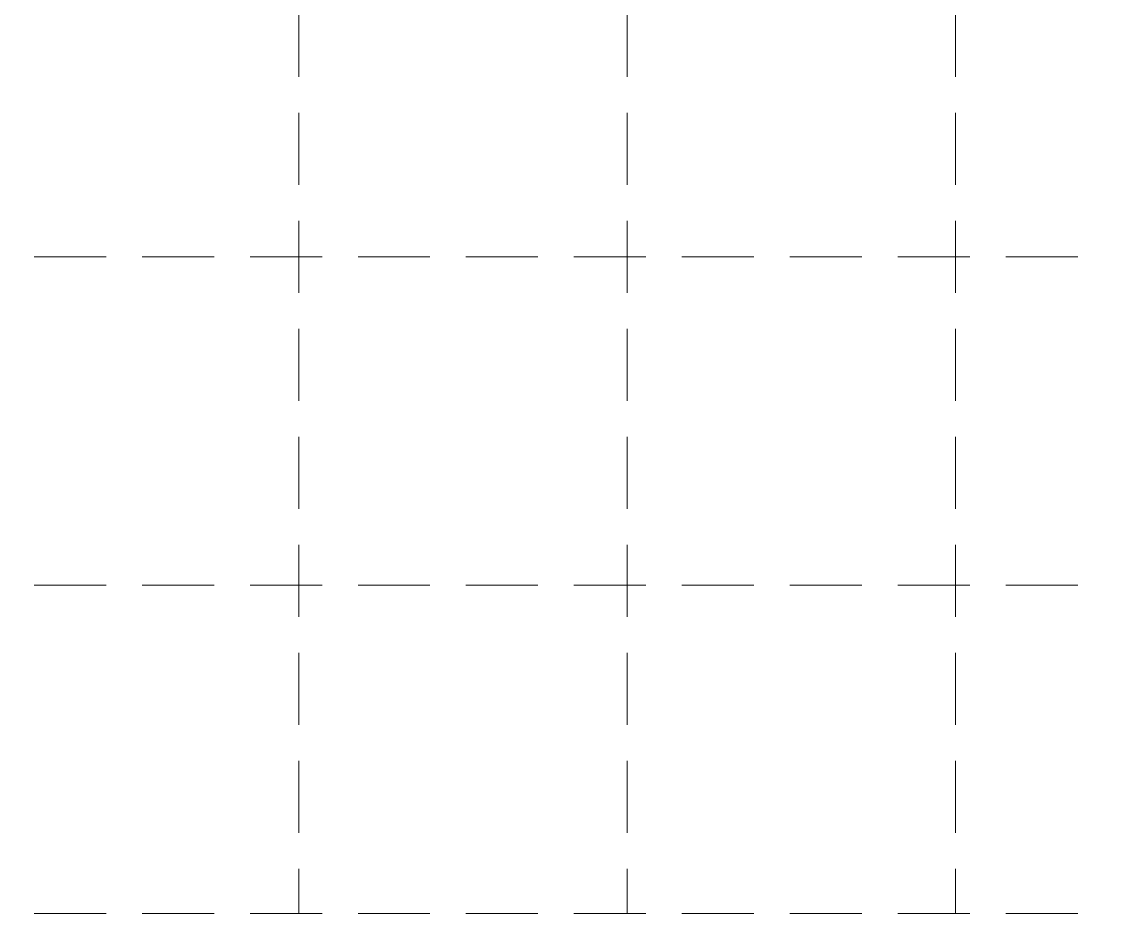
# Model space of a CAD drawing. Header units: inches. Extents: x 43981 to 49538, y 44001 to 47429.
# Drawn here: x 47247.5 to 47529.2, y 44346.5 to 44578.8 of the extents above; entities that cross this region are included whole.
import ezdxf

# ---------------------------------------------------------------- set-up
doc = ezdxf.new("R2010")
doc.units = ezdxf.units.IN
doc.header["$MEASUREMENT"] = 0
doc.linetypes.add('HIDDEN', pattern=[0.375, 0.25, -0.125])
doc.layers.add('GRID', color=254, linetype='HIDDEN')

msp = doc.modelspace()

# ---------------------------------------------------------------- linework, layer by layer
at = {"layer": 'GRID', "color": 252, "linetype": 'HIDDEN', "lineweight": 0, "ltscale": 75}
for p, q in [((47319.69, 47339.39), (47319.69, 44346.51)), ((47405.19, 47339.39), (47405.19, 44346.51)), ((47490.69, 47339.39), (47490.69, 44346.51)), ((44072.61, 44517.51), (49373.61, 44517.51)), ((44072.61, 44432.01), (49373.61, 44432.01)), ((44072.61, 44346.51), (49373.61, 44346.51))]:
    msp.add_line(p, q, dxfattribs=at)

doc.saveas('drawing.dxf')
